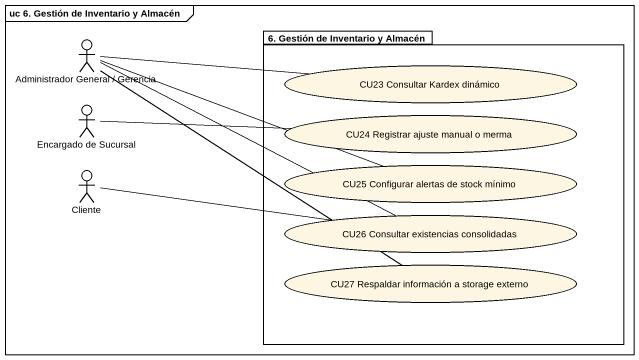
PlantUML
@startuml
mainframe uc 6. Gestión de Inventario y Almacén
actor "Administrador General / Gerencia" as Administrador_General
package "6. Gestión de Inventario y Almacén" as p6_Gestión_de_Inventario_y {
  usecase "CU23 Consultar Kardex dinámico" as CU23_Consultar_Kardex
  usecase "CU24 Registrar ajuste manual o merma" as CU24_Registrar_ajuste
  usecase "CU25 Configurar alertas de stock mínimo" as CU25_Configurar_alertas_de
  usecase "CU26 Consultar existencias consolidadas" as CU26_Consultar_existencias
  usecase "CU27 Respaldar información a storage externo" as CU27_Respaldar_información
}
actor "Encargado de Sucursal" as Encargado_de_Sucursal
actor Cliente
Administrador_General -right- CU23_Consultar_Kardex
Administrador_General -right- CU25_Configurar_alertas_de
Administrador_General -right- CU26_Consultar_existencias
Administrador_General -- CU27_Respaldar_información
Encargado_de_Sucursal -right- CU24_Registrar_ajuste
Cliente -right- CU26_Consultar_existencias
@enduml
